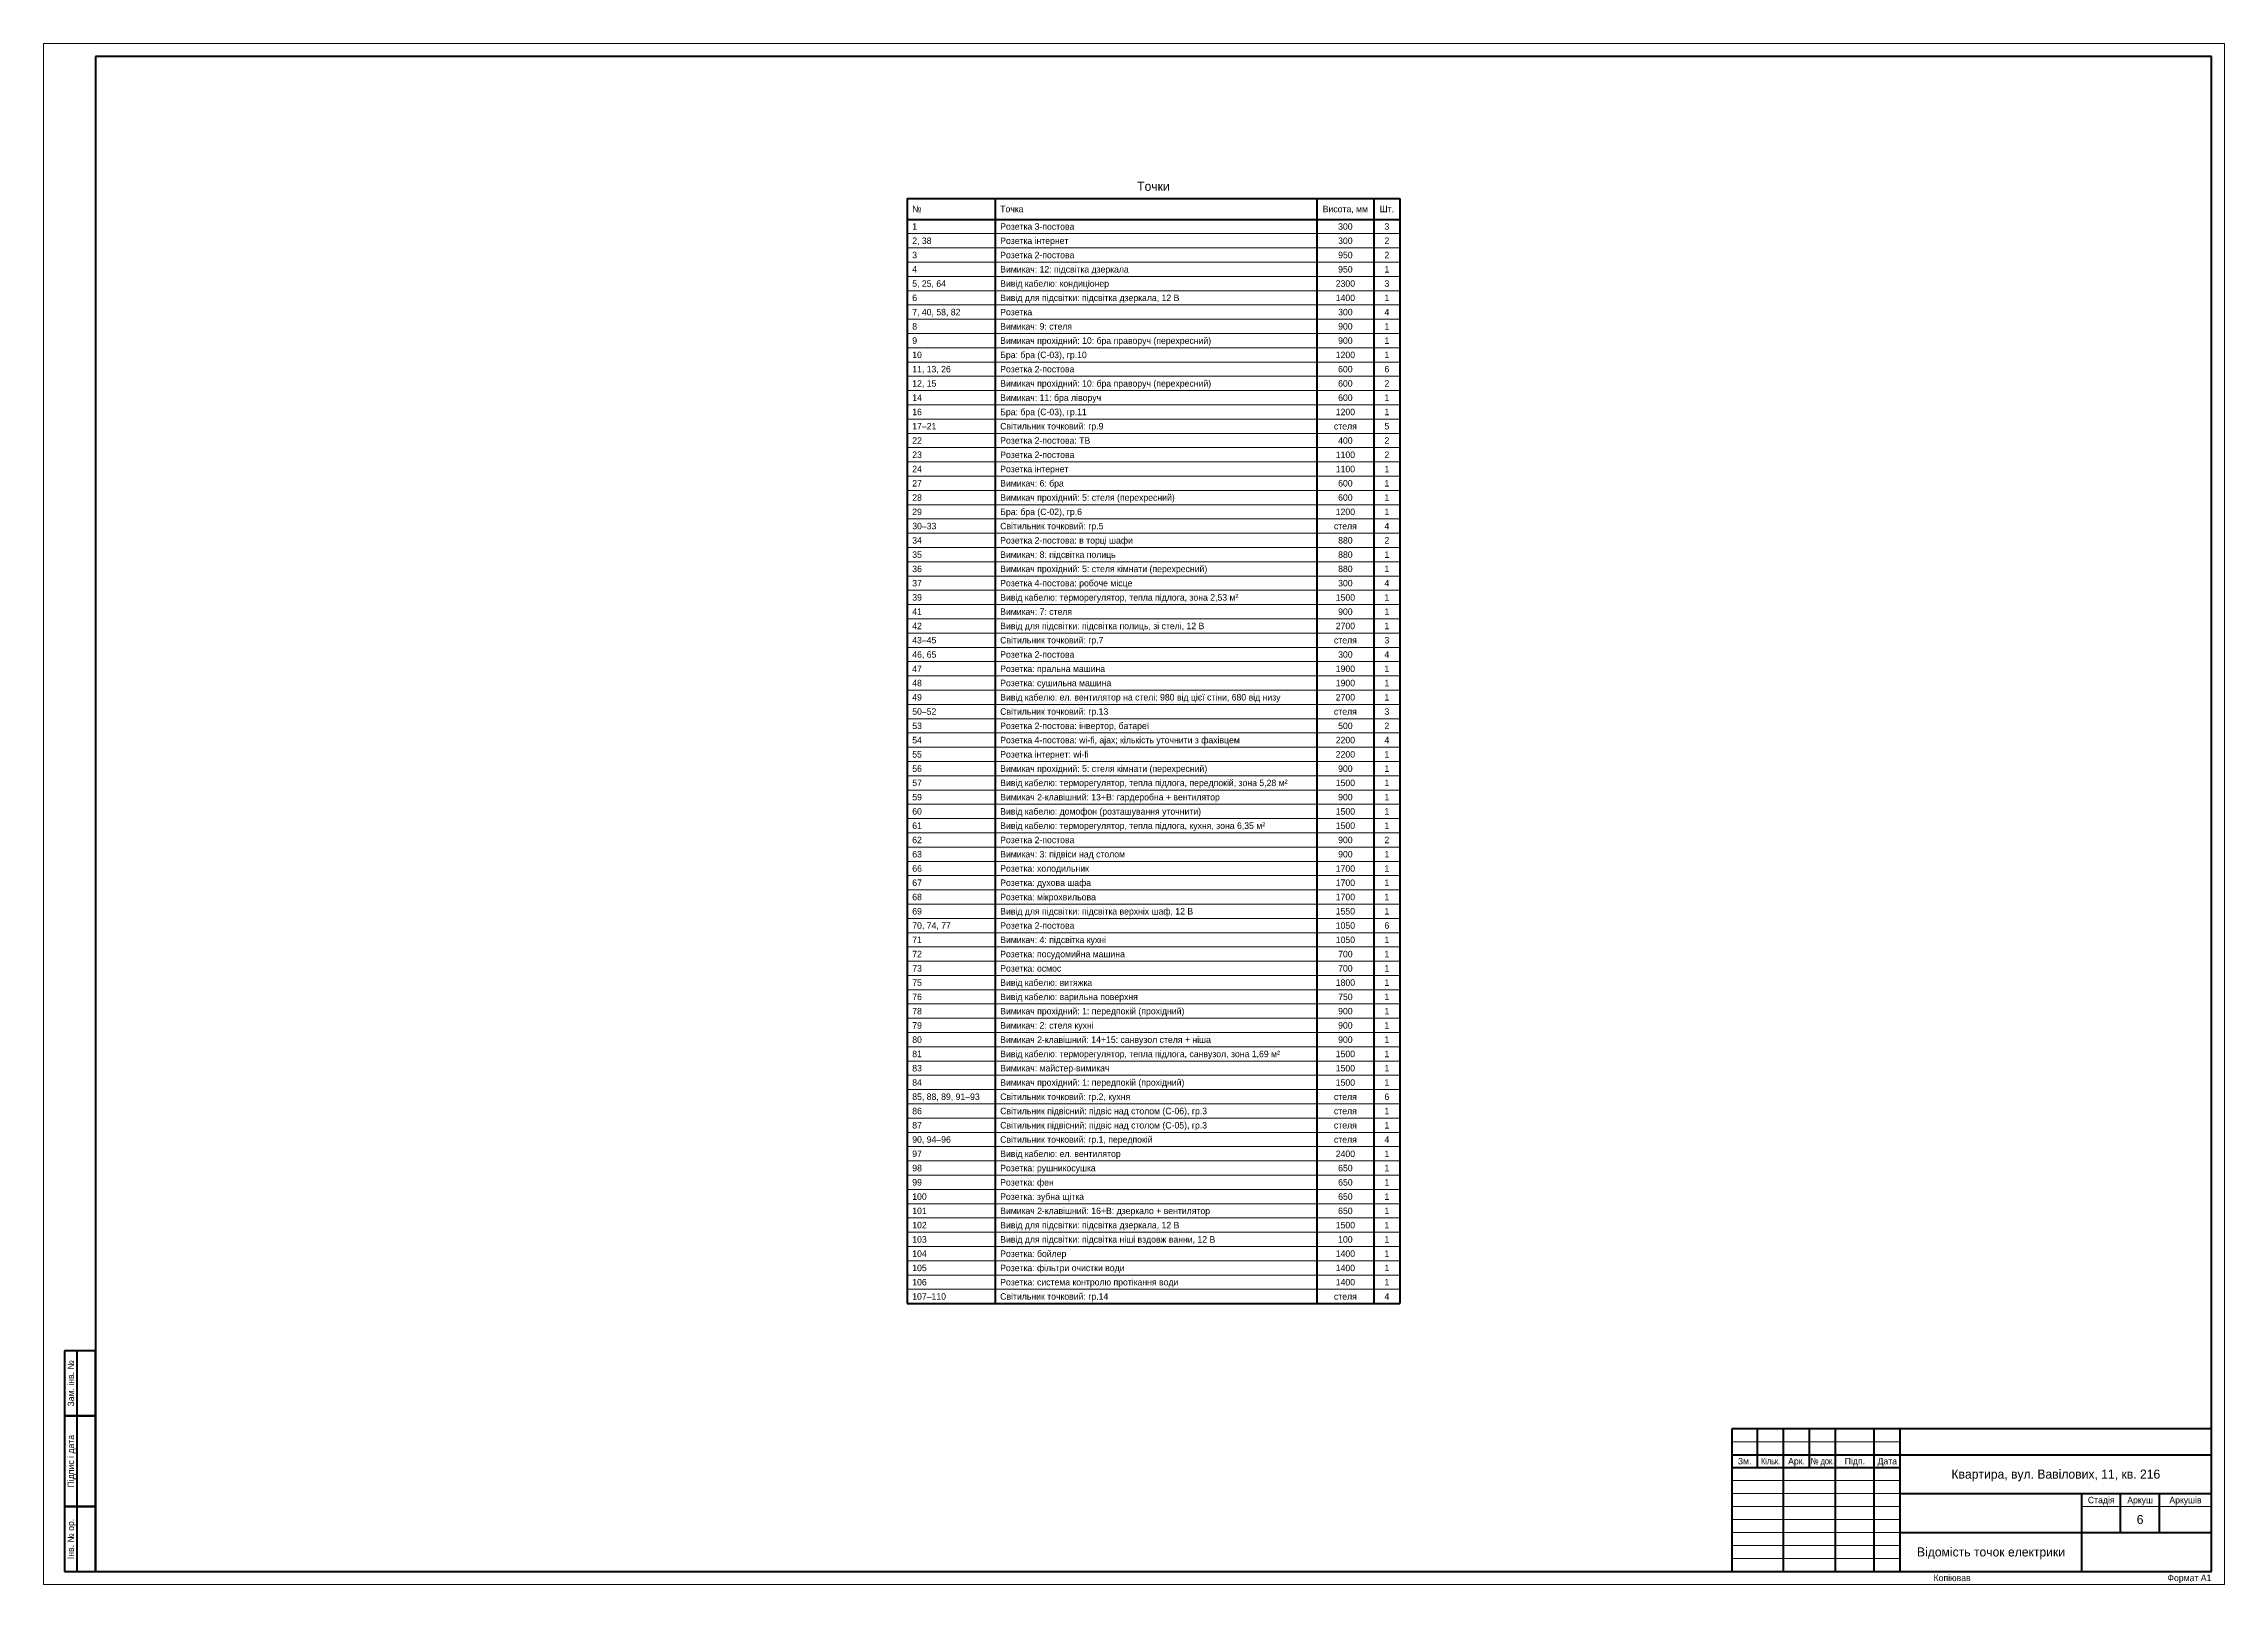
# Paper-space layout '06 Точки' of a CAD drawing. Header units: millimetres. Extents: x 0 to 841, y 0 to 594.
import ezdxf
from ezdxf.enums import TextEntityAlignment as Align

# ---------------------------------------------------------------- set-up
doc = ezdxf.new("R2010")
doc.units = ezdxf.units.MM
doc.layers.add('A-SHEET', color=7, linetype='Continuous')
doc.layers.add('A-TEXT', color=7, linetype='Continuous')
doc.styles.add('PLEX_LIGHT', font='IBMPlexSans-Light.ttf')

# ---------------------------------------------------------------- blocks, each defined once
blk = doc.blocks.new('STAMP_F3')
at = {"lineweight": 50}
for p, q in [((185, 55), (0, 55)), ((0, 55), (0, 0)), ((10, 40), (10, 55)), ((20, 40), (20, 55)), ((30, 40), (30, 55)), ((40, 40), (40, 55)), ((55, 40), (55, 55)), ((65, 0), (65, 55)), ((185, 0), (185, 55)), ((0, 45), (65, 45)), ((65, 45), (185, 45)), ((0, 40), (65, 40)), ((20, 0), (20, 40)), ((40, 0), (40, 40)), ((55, 0), (55, 40)), ((65, 30), (185, 30)), ((135, 0), (135, 30)), ((150, 15), (150, 30)), ((165, 15), (165, 30)), ((65, 15), (185, 15)), ((0, 0), (185, 0))]:
    blk.add_line(p, q, dxfattribs=at)
at = {"lineweight": 18}
for p, q in [((0, 50), (65, 50)), ((0, 35), (65, 35)), ((0, 30), (65, 30)), ((0, 25), (65, 25)), ((0, 20), (65, 20)), ((135, 25), (185, 25)), ((0, 15), (65, 15)), ((0, 10), (65, 10)), ((0, 5), (65, 5))]:
    blk.add_line(p, q, dxfattribs=at)
at = {"style": 'PLEX_LIGHT'}
for s, p in [('Зм.', (5, 42.5)), ('Арк.', (25, 42.5)), ('Підп.', (47.5, 42.5)), ('Дата', (60, 42.5)), ('Стадія', (142.5, 27.5)), ('Аркуш', (157.5, 27.5)), ('Аркушів', (175, 27.5))]:
    blk.add_text(s, height=2.5, dxfattribs=at).set_placement(p, align=Align.MIDDLE_CENTER)
for s, width, p in [('Кільк.', 0.81045, (15, 42.5)), ('№ док.', 0.701948, (35, 42.5))]:
    blk.add_text(s, height=2.5, dxfattribs=dict(at, width=width)).set_placement(p, align=Align.MIDDLE_CENTER)
for tag, height, p in [('CODE', 5, (125, 50)), ('DATE1', 2.5, (60, 37.5)), ('DATE2', 2.5, (60, 32.5)), ('OBJECT_2', 3.5, (125, 31.9)), ('OBJECT', 3.5, (125, 37.5)), ('DATE3', 2.5, (60, 27.5)), ('DATE4', 2.5, (60, 22.5)), ('DATE5', 2.5, (60, 17.5)), ('BUILDING_2', 3.5, (100, 16.9)), ('BUILDING', 3.5, (100, 22.5)), ('STAGE', 3.5, (142.5, 20)), ('SHEET', 3.5, (157.5, 20)), ('SHEETS', 3.5, (175, 20)), ('DATE6', 2.5, (60, 12.5)), ('DATE7', 2.5, (60, 7.5)), ('IMAGE', 3.5, (100, 7.5)), ('ORG', 2.5, (160, 7.5)), ('DATE8', 2.5, (60, 2.5)), ('IMAGE_2', 3.5, (100, 1.9)), ('ORG_2', 2.5, (160, 3.5))]:
    blk.add_attdef(tag, text='', height=height, dxfattribs=at).set_placement(p, align=Align.MIDDLE_CENTER)
for tag, p in [('ROLE1', (1, 37.5)), ('ROLE2', (1, 32.5)), ('NAME1', (21, 37.5)), ('NAME2', (21, 32.5)), ('ROLE3', (1, 27.5)), ('NAME3', (21, 27.5)), ('ROLE4', (1, 22.5)), ('ROLE5', (1, 17.5)), ('NAME4', (21, 22.5)), ('NAME5', (21, 17.5)), ('ROLE6', (1, 12.5)), ('ROLE7', (1, 7.5)), ('NAME6', (21, 12.5)), ('NAME7', (21, 7.5)), ('ROLE8', (1, 2.5)), ('NAME8', (21, 2.5))]:
    blk.add_attdef(tag, text='', height=2.5, dxfattribs=at).set_placement(p, align=Align.MIDDLE_LEFT)

psp = doc.layouts.new('06 Точки')

# ---------------------------------------------------------------- linework, layer by layer
at = {"layer": 'A-SHEET', "lineweight": 18}
for p, q in [((841, 594), (0, 594)), ((0, 594), (0, 0)), ((841, 0), (841, 594)), ((332.98, 520.75), (523.02, 520.75)), ((332.98, 515.25), (523.02, 515.25)), ((332.98, 509.75), (523.02, 509.75)), ((332.98, 504.25), (523.02, 504.25)), ((332.98, 498.75), (523.02, 498.75)), ((332.98, 493.25), (523.02, 493.25)), ((332.98, 487.75), (523.02, 487.75)), ((332.98, 482.25), (523.02, 482.25)), ((332.98, 476.75), (523.02, 476.75)), ((332.98, 471.25), (523.02, 471.25)), ((332.98, 465.75), (523.02, 465.75)), ((332.98, 460.25), (523.02, 460.25)), ((332.98, 454.75), (523.02, 454.75)), ((332.98, 449.25), (523.02, 449.25)), ((332.98, 443.75), (523.02, 443.75)), ((332.98, 438.25), (523.02, 438.25)), ((332.98, 432.75), (523.02, 432.75)), ((332.98, 427.25), (523.02, 427.25)), ((332.98, 421.75), (523.02, 421.75)), ((332.98, 416.25), (523.02, 416.25)), ((332.98, 410.75), (523.02, 410.75)), ((332.98, 405.25), (523.02, 405.25)), ((332.98, 399.75), (523.02, 399.75)), ((332.98, 394.25), (523.02, 394.25)), ((332.98, 388.75), (523.02, 388.75)), ((332.98, 383.25), (523.02, 383.25)), ((332.98, 377.75), (523.02, 377.75)), ((332.98, 372.25), (523.02, 372.25)), ((332.98, 366.75), (523.02, 366.75)), ((332.98, 361.25), (523.02, 361.25)), ((332.98, 355.75), (523.02, 355.75)), ((332.98, 350.25), (523.02, 350.25)), ((332.98, 344.75), (523.02, 344.75)), ((332.98, 339.25), (523.02, 339.25)), ((332.98, 333.75), (523.02, 333.75)), ((332.98, 328.25), (523.02, 328.25)), ((332.98, 322.75), (523.02, 322.75)), ((332.98, 317.25), (523.02, 317.25)), ((332.98, 311.75), (523.02, 311.75)), ((332.98, 306.25), (523.02, 306.25)), ((332.98, 300.75), (523.02, 300.75)), ((332.98, 295.25), (523.02, 295.25)), ((332.98, 289.75), (523.02, 289.75)), ((332.98, 284.25), (523.02, 284.25)), ((332.98, 278.75), (523.02, 278.75)), ((332.98, 273.25), (523.02, 273.25)), ((332.98, 267.75), (523.02, 267.75)), ((332.98, 262.25), (523.02, 262.25)), ((332.98, 256.75), (523.02, 256.75)), ((332.98, 251.25), (523.02, 251.25)), ((332.98, 245.75), (523.02, 245.75)), ((332.98, 240.25), (523.02, 240.25)), ((332.98, 234.75), (523.02, 234.75)), ((332.98, 229.25), (523.02, 229.25)), ((332.98, 223.75), (523.02, 223.75)), ((332.98, 218.25), (523.02, 218.25)), ((332.98, 212.75), (523.02, 212.75)), ((332.98, 207.25), (523.02, 207.25)), ((332.98, 201.75), (523.02, 201.75)), ((332.98, 196.25), (523.02, 196.25)), ((332.98, 190.75), (523.02, 190.75)), ((332.98, 185.25), (523.02, 185.25)), ((332.98, 179.75), (523.02, 179.75)), ((332.98, 174.25), (523.02, 174.25)), ((332.98, 168.75), (523.02, 168.75)), ((332.98, 163.25), (523.02, 163.25)), ((332.98, 157.75), (523.02, 157.75)), ((332.98, 152.25), (523.02, 152.25)), ((332.98, 146.75), (523.02, 146.75)), ((332.98, 141.25), (523.02, 141.25)), ((332.98, 135.75), (523.02, 135.75)), ((332.98, 130.25), (523.02, 130.25)), ((332.98, 124.75), (523.02, 124.75)), ((332.98, 119.25), (523.02, 119.25)), ((332.98, 113.75), (523.02, 113.75)), ((0, 0), (841, 0))]:
    psp.add_line(p, q, dxfattribs=at)
at = {"layer": 'A-SHEET', "lineweight": 50}
for p, q in [((836, 589), (20, 589)), ((20, 589), (20, 5)), ((836, 5), (836, 589)), ((332.98, 534.25), (523.02, 534.25)), ((332.98, 534.25), (332.98, 108.25)), ((366.9, 534.25), (366.9, 108.25)), ((491.02, 534.25), (491.02, 108.25)), ((513.02, 534.25), (513.02, 108.25)), ((523.02, 534.25), (523.02, 108.25)), ((332.98, 526.25), (523.02, 526.25)), ((332.98, 108.25), (523.02, 108.25)), ((20, 90), (8, 90)), ((8, 90), (8, 65)), ((13, 65), (13, 90)), ((20, 65), (20, 90)), ((20, 65), (8, 65)), ((8, 65), (8, 30)), ((8, 65), (20, 65)), ((13, 30), (13, 65)), ((20, 30), (20, 65)), ((20, 30), (8, 30)), ((8, 30), (8, 5)), ((8, 30), (20, 30)), ((13, 5), (13, 30)), ((20, 5), (20, 30)), ((8, 5), (20, 5)), ((20, 5), (836, 5))]:
    psp.add_line(p, q, dxfattribs=at)

# ---------------------------------------------------------------- block references
at = {"layer": 'A-SHEET'}
psp.add_blockref('STAMP_F3', (651, 5), dxfattribs=at).add_auto_attribs({'OBJECT': 'Квартира, вул. Вавілових, 11, кв. 216', 'IMAGE': 'Відомість точок електрики', 'SHEET': '6'})

# ---------------------------------------------------------------- texts
at = {"layer": 'A-SHEET', "style": 'PLEX_LIGHT'}
for s, p in [('Зам. інв. №', (10.5, 77.5)), ('Підпис і дата', (10.5, 47.5)), ('Інв. № ор.', (10.5, 17.5))]:
    psp.add_text(s, height=2.5, rotation=90, dxfattribs=at).set_placement(p, align=Align.MIDDLE_CENTER)
psp.add_text('Копіював', height=2.5, dxfattribs=at).set_placement((736, 2.5), align=Align.MIDDLE_CENTER)
psp.add_text('Формат A1', height=2.5, dxfattribs=at).set_placement((836, 2.5), align=Align.MIDDLE_RIGHT)
at = {"layer": 'A-TEXT', "style": 'PLEX_LIGHT'}
for s, height, p in [('Точки', 3.5, (428, 539)), ('Висота, мм', 2.5, (502.02, 530.25)), ('Шт.', 2.5, (518.02, 530.25)), ('300', 2.5, (502.02, 523.5)), ('3', 2.5, (518.02, 523.5)), ('300', 2.5, (502.02, 518)), ('950', 2.5, (502.02, 512.5)), ('2', 2.5, (518.02, 518)), ('2', 2.5, (518.02, 512.5)), ('950', 2.5, (502.02, 507)), ('1', 2.5, (518.02, 507)), ('2300', 2.5, (502.02, 501.5)), ('1400', 2.5, (502.02, 496)), ('3', 2.5, (518.02, 501.5)), ('1', 2.5, (518.02, 496)), ('300', 2.5, (502.02, 490.5)), ('4', 2.5, (518.02, 490.5)), ('900', 2.5, (502.02, 485)), ('900', 2.5, (502.02, 479.5)), ('1', 2.5, (518.02, 485)), ('1', 2.5, (518.02, 479.5)), ('1200', 2.5, (502.02, 474)), ('1', 2.5, (518.02, 474)), ('600', 2.5, (502.02, 468.5)), ('600', 2.5, (502.02, 463)), ('6', 2.5, (518.02, 468.5)), ('2', 2.5, (518.02, 463)), ('600', 2.5, (502.02, 457.5)), ('1', 2.5, (518.02, 457.5)), ('стеля', 2.5, (502.02, 446.5)), ('1200', 2.5, (502.02, 452)), ('5', 2.5, (518.02, 446.5)), ('1', 2.5, (518.02, 452)), ('400', 2.5, (502.02, 441)), ('2', 2.5, (518.02, 441)), ('1100', 2.5, (502.02, 435.5)), ('1100', 2.5, (502.02, 430)), ('2', 2.5, (518.02, 435.5)), ('1', 2.5, (518.02, 430)), ('600', 2.5, (502.02, 424.5)), ('1', 2.5, (518.02, 424.5)), ('1200', 2.5, (502.02, 413.5)), ('600', 2.5, (502.02, 419)), ('1', 2.5, (518.02, 419)), ('1', 2.5, (518.02, 413.5)), ('стеля', 2.5, (502.02, 408)), ('880', 2.5, (502.02, 402.5)), ('4', 2.5, (518.02, 408)), ('2', 2.5, (518.02, 402.5)), ('880', 2.5, (502.02, 397)), ('1', 2.5, (518.02, 397)), ('300', 2.5, (502.02, 386)), ('880', 2.5, (502.02, 391.5)), ('4', 2.5, (518.02, 386)), ('1', 2.5, (518.02, 391.5)), ('1500', 2.5, (502.02, 380.5)), ('1', 2.5, (518.02, 380.5)), ('2700', 2.5, (502.02, 369.5)), ('900', 2.5, (502.02, 375)), ('1', 2.5, (518.02, 375)), ('1', 2.5, (518.02, 369.5)), ('стеля', 2.5, (502.02, 364)), ('3', 2.5, (518.02, 364)), ('1900', 2.5, (502.02, 353)), ('300', 2.5, (502.02, 358.5)), ('4', 2.5, (518.02, 358.5)), ('1', 2.5, (518.02, 353)), ('1900', 2.5, (502.02, 347.5)), ('1', 2.5, (518.02, 347.5)), ('стеля', 2.5, (502.02, 336.5)), ('2700', 2.5, (502.02, 342)), ('3', 2.5, (518.02, 336.5)), ('1', 2.5, (518.02, 342)), ('500', 2.5, (502.02, 331)), ('2', 2.5, (518.02, 331)), ('2200', 2.5, (502.02, 325.5)), ('2200', 2.5, (502.02, 320)), ('4', 2.5, (518.02, 325.5)), ('1', 2.5, (518.02, 320)), ('900', 2.5, (502.02, 314.5)), ('1', 2.5, (518.02, 314.5)), ('1500', 2.5, (502.02, 309)), ('900', 2.5, (502.02, 303.5)), ('1', 2.5, (518.02, 309)), ('1', 2.5, (518.02, 303.5)), ('1500', 2.5, (502.02, 298)), ('1', 2.5, (518.02, 298)), ('1500', 2.5, (502.02, 292.5)), ('900', 2.5, (502.02, 287)), ('2', 2.5, (518.02, 287)), ('1', 2.5, (518.02, 292.5)), ('900', 2.5, (502.02, 281.5)), ('1', 2.5, (518.02, 281.5)), ('1700', 2.5, (502.02, 276)), ('1700', 2.5, (502.02, 270.5)), ('1', 2.5, (518.02, 276)), ('1', 2.5, (518.02, 270.5)), ('1700', 2.5, (502.02, 265)), ('1550', 2.5, (502.02, 259.5)), ('1', 2.5, (518.02, 265)), ('1', 2.5, (518.02, 259.5)), ('1050', 2.5, (502.02, 254)), ('6', 2.5, (518.02, 254)), ('1050', 2.5, (502.02, 248.5)), ('700', 2.5, (502.02, 243)), ('1', 2.5, (518.02, 248.5)), ('1', 2.5, (518.02, 243)), ('700', 2.5, (502.02, 237.5)), ('1', 2.5, (518.02, 237.5)), ('1800', 2.5, (502.02, 232)), ('750', 2.5, (502.02, 226.5)), ('1', 2.5, (518.02, 232)), ('1', 2.5, (518.02, 226.5)), ('900', 2.5, (502.02, 221)), ('1', 2.5, (518.02, 221)), ('900', 2.5, (502.02, 215.5)), ('900', 2.5, (502.02, 210)), ('1', 2.5, (518.02, 215.5)), ('1', 2.5, (518.02, 210)), ('1500', 2.5, (502.02, 204.5)), ('1', 2.5, (518.02, 204.5)), ('1500', 2.5, (502.02, 199)), ('1500', 2.5, (502.02, 193.5)), ('1', 2.5, (518.02, 199)), ('1', 2.5, (518.02, 193.5)), ('стеля', 2.5, (502.02, 188)), ('6', 2.5, (518.02, 188)), ('стеля', 2.5, (502.02, 182.5)), ('стеля', 2.5, (502.02, 177)), ('1', 2.5, (518.02, 182.5)), ('1', 2.5, (518.02, 177)), ('стеля', 2.5, (502.02, 171.5)), ('4', 2.5, (518.02, 171.5)), ('2400', 2.5, (502.02, 166)), ('650', 2.5, (502.02, 160.5)), ('1', 2.5, (518.02, 166)), ('1', 2.5, (518.02, 160.5)), ('650', 2.5, (502.02, 155)), ('1', 2.5, (518.02, 155)), ('650', 2.5, (502.02, 149.5)), ('650', 2.5, (502.02, 144)), ('1', 2.5, (518.02, 149.5)), ('1', 2.5, (518.02, 144)), ('1500', 2.5, (502.02, 138.5)), ('1', 2.5, (518.02, 138.5)), ('1400', 2.5, (502.02, 127.5)), ('100', 2.5, (502.02, 133)), ('1', 2.5, (518.02, 133)), ('1', 2.5, (518.02, 127.5)), ('1400', 2.5, (502.02, 122)), ('1400', 2.5, (502.02, 116.5)), ('1', 2.5, (518.02, 122)), ('1', 2.5, (518.02, 116.5)), ('стеля', 2.5, (502.02, 111)), ('4', 2.5, (518.02, 111))]:
    psp.add_text(s, height=height, dxfattribs=at).set_placement(p, align=Align.MIDDLE_CENTER)
for s, p in [('№', (334.98, 530.25)), ('Точка', (368.9, 530.25)), ('1', (334.98, 523.5)), ('Розетка 3-постова', (368.9, 523.5)), ('3', (334.98, 512.5)), ('2, 38', (334.98, 518)), ('Розетка інтернет', (368.9, 518)), ('Розетка 2-постова', (368.9, 512.5)), ('4', (334.98, 507)), ('Вимикач: 12: підсвітка дзеркала', (368.9, 507)), ('5, 25, 64', (334.98, 501.5)), ('6', (334.98, 496)), ('Вивід кабелю: кондиціонер', (368.9, 501.5)), ('Вивід для підсвітки: підсвітка дзеркала, 12 В', (368.9, 496)), ('7, 40, 58, 82', (334.98, 490.5)), ('Розетка', (368.9, 490.5)), ('8', (334.98, 485)), ('9', (334.98, 479.5)), ('Вимикач: 9: стеля', (368.9, 485)), ('Вимикач прохідний: 10: бра праворуч (перехресний)', (368.9, 479.5)), ('10', (334.98, 474)), ('Бра: бра (С-03), гр.10', (368.9, 474)), ('11, 13, 26', (334.98, 468.5)), ('12, 15', (334.98, 463)), ('Розетка 2-постова', (368.9, 468.5)), ('Вимикач прохідний: 10: бра праворуч (перехресний)', (368.9, 463)), ('14', (334.98, 457.5)), ('Вимикач: 11: бра ліворуч', (368.9, 457.5)), ('16', (334.98, 452)), ('17–21', (334.98, 446.5)), ('Світильник точковий: гр.9', (368.9, 446.5)), ('Бра: бра (С-03), гр.11', (368.9, 452)), ('22', (334.98, 441)), ('Розетка 2-постова: ТВ', (368.9, 441)), ('23', (334.98, 435.5)), ('24', (334.98, 430)), ('Розетка 2-постова', (368.9, 435.5)), ('Розетка інтернет', (368.9, 430)), ('27', (334.98, 424.5)), ('Вимикач: 6: бра', (368.9, 424.5)), ('28', (334.98, 419)), ('29', (334.98, 413.5)), ('Вимикач прохідний: 5: стеля (перехресний)', (368.9, 419)), ('Бра: бра (С-02), гр.6', (368.9, 413.5)), ('30–33', (334.98, 408)), ('34', (334.98, 402.5)), ('Світильник точковий: гр.5', (368.9, 408)), ('Розетка 2-постова: в торці шафи', (368.9, 402.5)), ('35', (334.98, 397)), ('Вимикач: 8: підсвітка полиць', (368.9, 397)), ('36', (334.98, 391.5)), ('37', (334.98, 386)), ('Вимикач прохідний: 5: стеля кімнати (перехресний)', (368.9, 391.5)), ('Розетка 4-постова: робоче місце', (368.9, 386)), ('39', (334.98, 380.5)), ('Вивід кабелю: терморегулятор, тепла підлога, зона 2,53 м²', (368.9, 380.5)), ('41', (334.98, 375)), ('42', (334.98, 369.5)), ('Вимикач: 7: стеля', (368.9, 375)), ('Вивід для підсвітки: підсвітка полиць, зі стелі, 12 В', (368.9, 369.5)), ('43–45', (334.98, 364)), ('Світильник точковий: гр.7', (368.9, 364)), ('46, 65', (334.98, 358.5)), ('47', (334.98, 353)), ('Розетка 2-постова', (368.9, 358.5)), ('Розетка: пральна машина', (368.9, 353)), ('48', (334.98, 347.5)), ('Розетка: сушильна машина', (368.9, 347.5)), ('49', (334.98, 342)), ('50–52', (334.98, 336.5)), ('Світильник точковий: гр.13', (368.9, 336.5)), ('Вивід кабелю: ел. вентилятор на стелі: 980 від цієї стіни, 680 від низу', (368.9, 342)), ('53', (334.98, 331)), ('Розетка 2-постова: інвертор, батареї', (368.9, 331)), ('54', (334.98, 325.5)), ('55', (334.98, 320)), ('Розетка 4-постова: wi-fi, ajax; кількість уточнити з фахівцем', (368.9, 325.5)), ('Розетка інтернет: wi-fi', (368.9, 320)), ('56', (334.98, 314.5)), ('Вимикач прохідний: 5: стеля кімнати (перехресний)', (368.9, 314.5)), ('57', (334.98, 309)), ('59', (334.98, 303.5)), ('Вивід кабелю: терморегулятор, тепла підлога, передпокій, зона 5,28 м²', (368.9, 309)), ('Вимикач 2-клавішний: 13+В: гардеробна + вентилятор', (368.9, 303.5)), ('60', (334.98, 298)), ('Вивід кабелю: домофон (розташування уточнити)', (368.9, 298)), ('61', (334.98, 292.5)), ('62', (334.98, 287)), ('Вивід кабелю: терморегулятор, тепла підлога, кухня, зона 6,35 м²', (368.9, 292.5)), ('Розетка 2-постова', (368.9, 287)), ('63', (334.98, 281.5)), ('Вимикач: 3: підвіси над столом', (368.9, 281.5)), ('66', (334.98, 276)), ('67', (334.98, 270.5)), ('Розетка: холодильник', (368.9, 276)), ('Розетка: духова шафа', (368.9, 270.5)), ('68', (334.98, 265)), ('69', (334.98, 259.5)), ('Розетка: мікрохвильова', (368.9, 265)), ('Вивід для підсвітки: підсвітка верхніх шаф, 12 В', (368.9, 259.5)), ('70, 74, 77', (334.98, 254)), ('Розетка 2-постова', (368.9, 254)), ('71', (334.98, 248.5)), ('72', (334.98, 243)), ('Вимикач: 4: підсвітка кухні', (368.9, 248.5)), ('Розетка: посудомийна машина', (368.9, 243)), ('73', (334.98, 237.5)), ('Розетка: осмос', (368.9, 237.5)), ('75', (334.98, 232)), ('76', (334.98, 226.5)), ('Вивід кабелю: витяжка', (368.9, 232)), ('Вивід кабелю: варильна поверхня', (368.9, 226.5)), ('78', (334.98, 221)), ('Вимикач прохідний: 1: передпокій (прохідний)', (368.9, 221)), ('80', (334.98, 210)), ('79', (334.98, 215.5)), ('Вимикач: 2: стеля кухні', (368.9, 215.5)), ('Вимикач 2-клавішний: 14+15: санвузол стеля + ніша', (368.9, 210)), ('81', (334.98, 204.5)), ('Вивід кабелю: терморегулятор, тепла підлога, санвузол, зона 1,69 м²', (368.9, 204.5)), ('83', (334.98, 199)), ('84', (334.98, 193.5)), ('Вимикач: майстер-вимикач', (368.9, 199)), ('Вимикач прохідний: 1: передпокій (прохідний)', (368.9, 193.5)), ('85, 88, 89, 91–93', (334.98, 188)), ('Світильник точковий: гр.2, кухня', (368.9, 188)), ('86', (334.98, 182.5)), ('87', (334.98, 177)), ('Світильник підвісний: підвіс над столом (С-06), гр.3', (368.9, 182.5)), ('Світильник підвісний: підвіс над столом (С-05), гр.3', (368.9, 177)), ('90, 94–96', (334.98, 171.5)), ('Світильник точковий: гр.1, передпокій', (368.9, 171.5)), ('97', (334.98, 166)), ('98', (334.98, 160.5)), ('Вивід кабелю: ел. вентилятор', (368.9, 166)), ('Розетка: рушникосушка', (368.9, 160.5)), ('99', (334.98, 155)), ('Розетка: фен', (368.9, 155)), ('100', (334.98, 149.5)), ('101', (334.98, 144)), ('Розетка: зубна щітка', (368.9, 149.5)), ('Вимикач 2-клавішний: 16+В: дзеркало + вентилятор', (368.9, 144)), ('102', (334.98, 138.5)), ('Вивід для підсвітки: підсвітка дзеркала, 12 В', (368.9, 138.5)), ('103', (334.98, 133)), ('104', (334.98, 127.5)), ('Вивід для підсвітки: підсвітка ніші вздовж ванни, 12 В', (368.9, 133)), ('Розетка: бойлер', (368.9, 127.5)), ('105', (334.98, 122)), ('106', (334.98, 116.5)), ('Розетка: фільтри очистки води', (368.9, 122)), ('Розетка: система контролю протікання води', (368.9, 116.5)), ('107–110', (334.98, 111)), ('Світильник точковий: гр.14', (368.9, 111))]:
    psp.add_text(s, height=2.5, dxfattribs=at).set_placement(p, align=Align.MIDDLE_LEFT)

doc.saveas('drawing.dxf')
